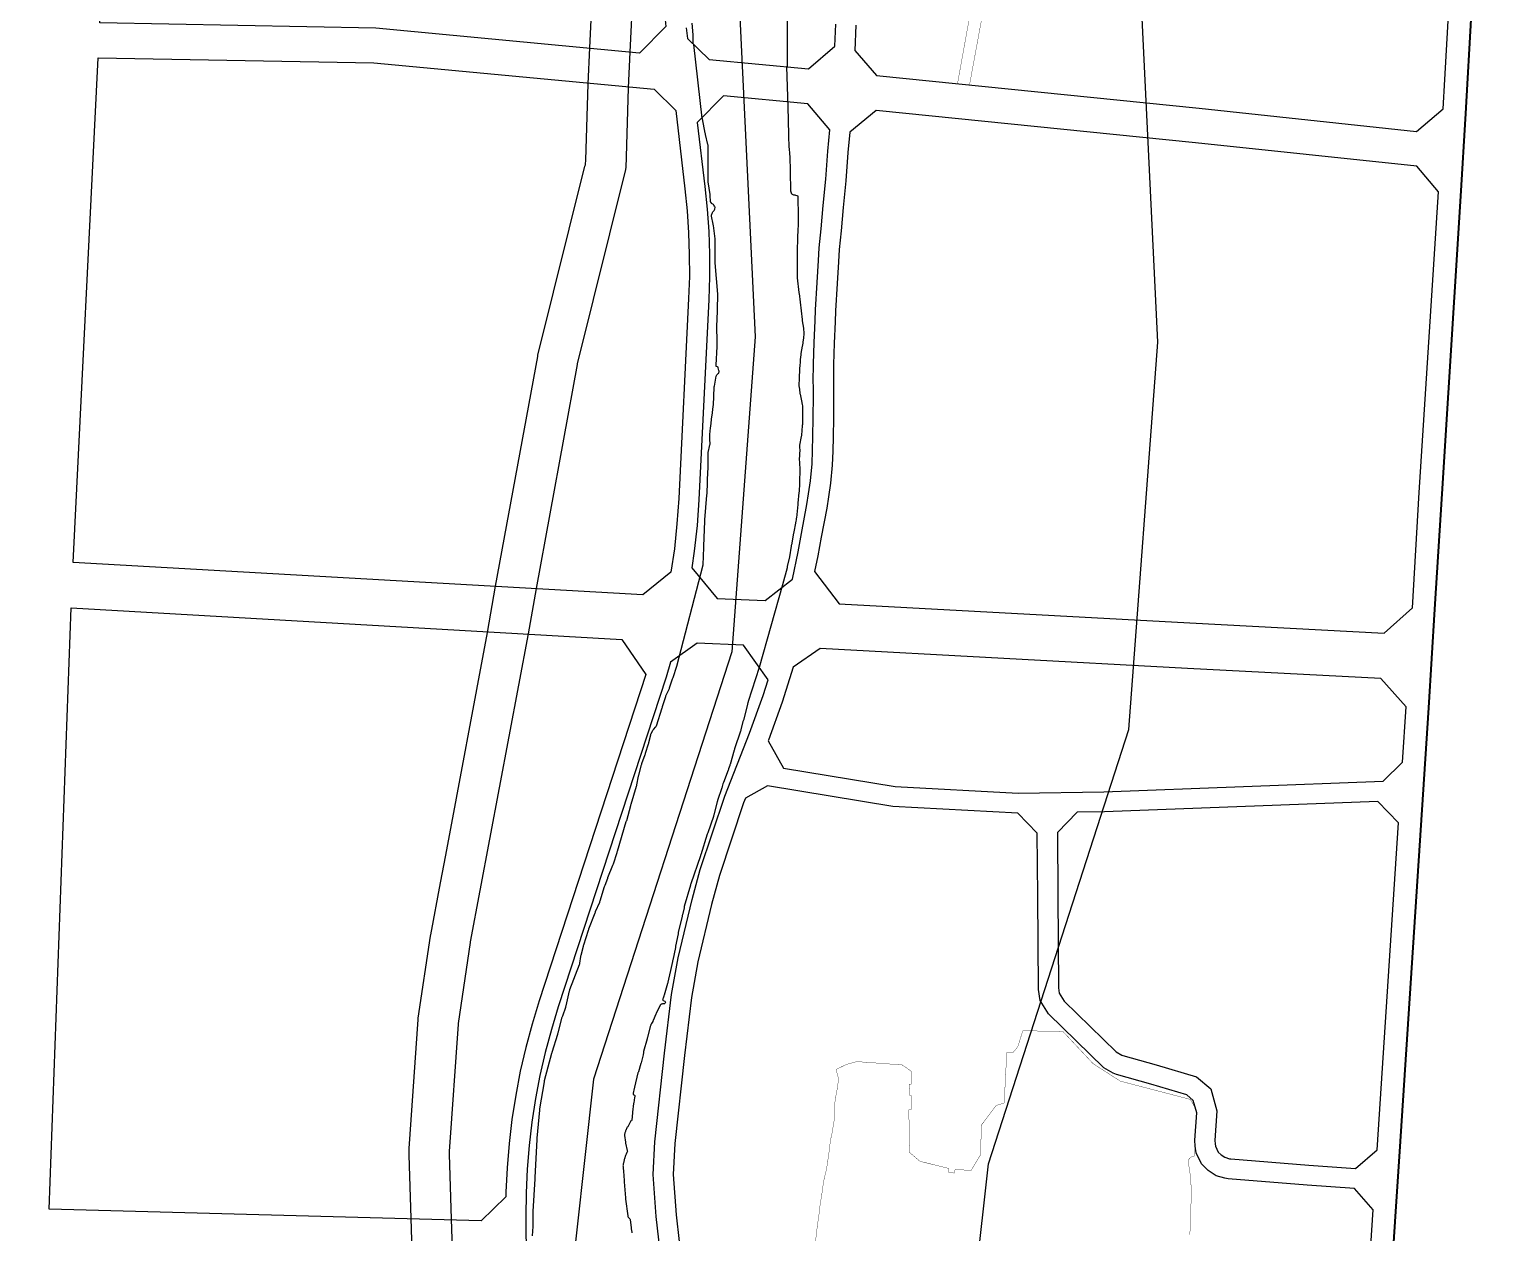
# Model space of a CAD drawing. Header units: millimetres. Extents: x -2018 to 1267, y -2275 to 2585.
# Drawn here: x -78 to 1025, y -1501 to -603 of the extents above; entities that cross this region are included whole.
import ezdxf

# ---------------------------------------------------------------- set-up
doc = ezdxf.new("R2010")
doc.units = ezdxf.units.MM
doc.linetypes.add('DASH', pattern=[0.35, 0.25, -0.1])
for name, color, linetype in [('0block', 7, 'Continuous'), ('0lake', 140, 'DASH'), ('0river', 141, 'Continuous'), ('0river_center', 10, 'Continuous'), ('0river_s', 140, 'Continuous'), ('2area_up', 7, 'Continuous')]:
    doc.layers.add(name, color=color, linetype=linetype)
doc.layers.add('0edge', color=40, linetype='Continuous', lineweight=40)

msp = doc.modelspace()

# ---------------------------------------------------------------- linework, layer by layer
at = {"layer": '0block', "color": 7}
for points in [[(539.1, -599.4), (538.2, -618.3), (554.4, -637.1), (795.3, -661.5), (957.8, -678.8), (977.7, -661.9), (1008, -127.2)], [(412.3, -601.5), (413.2, -609.4), (429.4, -625.2), (503.7, -632.2), (523.4, -615.1), (524.1, -598.8)], [(394.6, -1530.6), (389.8, -1489.3), (387.6, -1457.9), (389, -1433.6), (396.2, -1367.3), (401.4, -1323.5), (406.4, -1296.1), (416.7, -1252.5), (422.7, -1230.2), (441.1, -1175.3), (459.7, -1128.3), (469.8, -1100.2), (473.5, -1088.5), (455.2, -1062.5), (420.6, -1061.1), (400.7, -1075.2), (397.3, -1086.4), (316.8, -1332.7), (311.6, -1349.6), (307.1, -1366.7), (303.1, -1383.9), (299.8, -1401.2), (297, -1418.7), (295, -1436.2), (293.5, -1453.9), (292.7, -1471.5), (292.5, -1489.2), (292.7, -1522.9)], [(890.7, -2013.7), (925.3, -1484.3), (911.4, -1468.4), (876, -1465.9), (817.1, -1461.1), (814.6, -1460.7), (808.2, -1458.8), (802.2, -1455), (797.2, -1449.8), (793.2, -1441.6), (792.3, -1436.6), (792.2, -1432.2), (793.6, -1411.9), (790.9, -1402.5), (786.2, -1398.5), (759.2, -1390.5), (733.6, -1383.3), (731.2, -1382.3), (724.1, -1378.2), (682.9, -1337.9), (676.6, -1328), (675.3, -1319.7), (674.8, -1249.7), (674.5, -1203), (659.9, -1188.1), (566.7, -1183.1), (473, -1167.6), (456.6, -1176.9), (455.2, -1180.4), (437.1, -1234.5), (431.2, -1256.2), (421.1, -1299.1), (416.3, -1325.8), (411.1, -1369), (403.9, -1434.8), (402.6, -1457.8), (404.8, -1487.9), (409.4, -1527.9)]]:
    msp.add_lwpolyline(points, dxfattribs=at)
for points in [[(397.1, -600.6), (377.5, -620.3), (180.5, -601.8), (-25.5, -597.8), (-25.3, -594.1), (-7.5, -197.5), (442.3, -212.6), (453.9, -230.6), (448.5, -243.4), (443.7, -256.9), (439.7, -270.7), (436.4, -284.7), (404.2, -442.3), (400.5, -462.2), (397.7, -482.2), (395.6, -502.3), (394.4, -522.4), (393.9, -542.6), (394.3, -562.8), (395.4, -583)], [(404.5, -663.2), (411.3, -721.7), (413, -738.1), (414.1, -754.5), (414.6, -770.8), (414.7, -787.2), (414.1, -803.7), (406.7, -953.1), (405.4, -971.9), (403.5, -990.5), (400.9, -1007.9), (380, -1025), (-45.4, -1000.7), (-26.8, -623.8), (179.1, -627.7), (388.3, -647.4)], [(503.2, -658.2), (440.2, -652.3), (420.6, -672.3), (426.3, -720.1), (427.9, -736.8), (429.1, -753.7), (429.6, -770.6), (429.7, -787.5), (429.1, -804.3), (421.7, -954), (420.4, -973.2), (418.3, -992.4), (416.5, -1004.8), (435.5, -1027.7), (471.3, -1029.1), (491.6, -1013.2), (495.9, -992.9), (498.5, -979.1), (502.5, -957.6), (503.7, -949.5), (505.2, -939.9), (506.3, -927.1), (506.7, -917.1), (507, -906.6), (507.2, -892.7), (507.3, -876.2), (507.3, -869.7), (507.2, -865.5), (507.3, -852.6), (507.9, -836.4), (508.6, -820.4), (508.9, -812.2), (510, -791.6), (511, -775.3), (511.6, -765.9), (513.1, -751.7), (514.7, -734.2), (516.6, -714.4), (518.1, -693.5), (519.5, -677.7)], [(534.4, -679.5), (533.1, -694.7), (531.6, -715.7), (529.6, -735.7), (528, -753.2), (526.6, -767.1), (526, -776.3), (525, -792.5), (523.9, -812.9), (523.6, -821.1), (522.9, -837.1), (522.3, -852.9), (522.2, -865.4), (522.2, -869.6), (522.3, -876.2), (522.2, -892.9), (522, -906.9), (521.7, -917.6), (521.2, -928), (520.1, -941.6), (518.6, -951.8), (517.3, -960.1), (513.2, -981.8), (510.6, -995.9), (508.1, -1007.6), (526.6, -1031.7), (788.5, -1045.9), (933.5, -1053.5), (954.6, -1034.7), (959.8, -948.6), (974, -724), (957.9, -704.9), (792.6, -687.3), (554.1, -663.2)], [(-63.3, -1483.9), (-46.9, -1034.7), (364.3, -1058.2), (382.1, -1084.4), (302.5, -1328.1), (297.2, -1345.5), (292.5, -1363), (288.4, -1380.8), (285, -1398.7), (282.2, -1416.7), (280, -1434.7), (278.5, -1452.9), (277.7, -1471.1), (277.6, -1474.6), (259.2, -1492.4)], [(492.2, -1078.9), (484, -1105), (473.7, -1133.6), (473.5, -1134.1), (485, -1154.4), (568.3, -1168.2), (660.2, -1173), (724.3, -1172), (932.8, -1164), (947.2, -1150), (949.9, -1108.7), (931, -1087.4), (786.7, -1079.9), (512.4, -1065)], [(944.2, -1195.2), (928.7, -1179.2), (724.7, -1187), (704.2, -1187.3), (689.5, -1202.4), (689.8, -1249.6), (690.3, -1318.4), (690.9, -1322.5), (694.6, -1328.5), (733.3, -1366.2), (737.7, -1368.7), (738.3, -1369), (763.4, -1376.1), (793.5, -1385), (804.1, -1394), (808.7, -1410.3), (807.2, -1432.6), (807.3, -1435), (807.6, -1436.8), (809.7, -1441.1), (811.8, -1443.3), (814.5, -1445), (818, -1446.1), (819, -1446.2), (877.2, -1451), (912.2, -1453.4), (928.2, -1439.4)]]:
    msp.add_lwpolyline(points, close=True, dxfattribs=at)
at = {"layer": '0edge'}
msp.add_lwpolyline([(-129.4, -2056.4), (-69.4, -2055.4), (307.6, -2049.4), (362.7, -2048.5), (402, -2047.9), (457.5, -2047), (630.7, -2044.3), (867.7, -2066.4), (904, -2070.9), (907.6, -2015.1), (913.5, -1925.2), (916.3, -1882.1), (942.3, -1485.6), (945.2, -1440.7), (966.9, -1109.3), (971.5, -1035.6), (976.8, -949.6), (990.8, -727.2), (994.5, -665.4), (1024.9, -129.2)], dxfattribs=at)
at = {"layer": '0lake', "const_width": 0.25}
for points in [[(643.2, -539.3), (624, -643.5), (623.8, -644), (623.4, -644), (615.5, -643.2), (615, -643.2), (615, -642.7), (635.8, -527.6)], [(507.9, -1517.7), (509.6, -1501.3), (509.7, -1500.8), (509.7, -1500.3), (511.8, -1485.4), (511.8, -1484.9), (511.9, -1484.4), (512.2, -1481.9), (512.2, -1481.4), (512.3, -1480.9), (512.6, -1478.5), (512.7, -1478), (512.8, -1477.5), (513.3, -1474.5), (513.3, -1474), (513.4, -1473.5), (514, -1470.1), (514, -1469.6), (514.3, -1467.1), (514.4, -1466.6), (514.5, -1466.1), (514.9, -1463.1), (515, -1462.6), (515.1, -1462.2), (515.8, -1459.2), (515.9, -1458.7), (516, -1458.3), (516.5, -1456.3), (516.6, -1455.8), (516.8, -1455.3), (517.3, -1452.4), (517.4, -1451.9), (517.8, -1448.9), (517.9, -1448.4), (518, -1448), (518.5, -1444.5), (518.5, -1444), (518.9, -1441.5), (519, -1441), (519, -1440.5), (519.3, -1438), (519.4, -1437.5), (519.4, -1437), (519.7, -1435.1), (519.8, -1434.6), (519.8, -1434.1), (520.4, -1431.1), (520.4, -1430.6), (520.6, -1430.1), (521.1, -1427.7), (521.2, -1427.2), (521.3, -1426.7), (521.7, -1424.2), (521.8, -1423.8), (521.8, -1423.3), (522.4, -1420.3), (522.5, -1419.8), (522.6, -1419.3), (522.9, -1415.8), (523, -1415.3), (523, -1414.9), (523.1, -1411.9), (523.2, -1411.4), (523.2, -1410.9), (523.2, -1406.4), (523.2, -1405.9), (523.2, -1405.4), (523.5, -1402.9), (523.5, -1402.4), (523.6, -1401.9), (524.9, -1395), (525, -1394.5), (525.1, -1394), (525.6, -1390.1), (525.7, -1389.6), (525.8, -1389.1), (526, -1386.6), (526, -1386.1), (525.9, -1385.6), (524.4, -1380.3), (524.3, -1379.8), (524.3, -1379.4), (531.1, -1376.1), (531.5, -1375.9), (532, -1375.7), (539.2, -1373.7), (539.7, -1373.6), (540.2, -1373.6), (573.1, -1376), (573.6, -1376.1), (574, -1376.3), (579.7, -1380.3), (580.1, -1380.6), (580.4, -1381), (580.4, -1390), (580.3, -1390.4), (579.8, -1390.4), (579.3, -1390.4), (578.9, -1390.5), (579, -1398), (579, -1398.5), (579.4, -1398.7), (579.9, -1398.7), (580.4, -1398.8), (580.4, -1399.2), (580.6, -1408.7), (580.5, -1409.2), (579.5, -1409.2), (579, -1409.2), (578.6, -1409.5), (579, -1440.5), (579, -1441), (579.1, -1441.4), (586.4, -1447.6), (586.8, -1447.9), (587.2, -1448.1), (608.1, -1453.3), (608.4, -1453.5), (608.4, -1454), (608.3, -1456), (608.4, -1456.4), (608.9, -1456.5), (612.4, -1456.8), (612.8, -1456.6), (612.9, -1456.1), (613.1, -1454.1), (613.5, -1453.9), (624.4, -1455), (624.9, -1455.1), (625.2, -1454.6), (631.9, -1443.5), (632.2, -1443.1), (632.2, -1442.6), (632.7, -1421.6), (632.8, -1421.1), (633, -1420.7), (643.5, -1406.7), (643.8, -1406.3), (644.3, -1406.2), (649.1, -1404.7), (649.6, -1404.5), (649.8, -1404.1), (651.7, -1367.1), (651.8, -1366.8), (652.3, -1366.8), (655.8, -1367.1), (656.3, -1367), (656.6, -1366.6), (659.4, -1363.1), (659.8, -1362.7), (660, -1362.3), (663.6, -1350.8), (663.9, -1350.5), (664.3, -1350.4), (693.9, -1351.3), (716.1, -1375), (716.5, -1375.3), (735.8, -1387.7), (736.2, -1388), (736.7, -1388.2), (788, -1401.6), (788.5, -1401.7), (788.9, -1401.9), (792.3, -1408), (792.5, -1408.5), (792.7, -1408.9), (793.4, -1411.3), (793.5, -1411.8), (793.5, -1412.3), (792.3, -1431.2), (792.2, -1431.7), (792.2, -1432.2), (792.3, -1435.7), (792.3, -1436.2), (792.3, -1436.7), (792.4, -1437.2), (791.9, -1443.2), (791.9, -1443.7), (791.6, -1444.1), (789.7, -1444.8), (789.3, -1444.9), (788.9, -1445.2), (787.6, -1446.7), (787.3, -1447.2), (787.3, -1447.7), (787.3, -1449.2), (787.3, -1449.7), (787.4, -1450.1), (787.6, -1451.1), (787.7, -1451.6), (787.8, -1452.1), (788.3, -1454.6), (788.4, -1455), (788.4, -1455.5), (789, -1461.5), (789.1, -1462), (789.1, -1462.5), (789.5, -1469), (789.5, -1469.5), (789.5, -1470), (789.5, -1474.5), (789.5, -1475), (789.5, -1475.5), (789, -1485.5), (789, -1486), (789, -1486.5), (789, -1492.5), (789, -1493), (789, -1493.5), (788.8, -1498.5), (788.7, -1499), (788.7, -1499.5), (788.1, -1502.9)]]:
    msp.add_lwpolyline(points, dxfattribs=at)
at = {"layer": '0river'}
for points in [[(487.6, -594), (487.7, -613.5), (487.7, -614), (487.7, -614.5), (487.6, -630.5), (487.2, -630.6), (488.1, -660.3), (488.6, -681.3), (488.6, -681.8), (488.6, -682.3), (489, -690.3), (489, -690.8), (489.1, -691.3), (489.5, -695.8), (489.5, -696.3), (489.6, -696.8), (489.6, -697.3), (489.9, -708.8), (489.9, -709.3), (489.9, -709.8), (490.3, -722.2), (490.3, -722.7), (490.3, -723.2), (490.6, -724.7), (490.7, -725.2), (491.1, -725.5), (491.5, -725.7), (492, -725.9), (492.5, -726.1), (493, -726.2), (493.4, -726.3), (493.9, -726.4), (494.9, -726.6), (495.4, -726.7), (495.6, -727.1), (495.7, -728.6), (495.7, -729.1), (495.7, -729.6), (496, -740.1), (496, -740.6), (496, -741.1), (496, -745.6), (496, -746.1), (496, -746.6), (495.6, -754.6), (495.6, -755.1), (495.5, -755.6), (495.2, -771.1), (495.2, -771.6), (495.2, -772.1), (495.1, -786.1), (495.2, -786.6), (495.2, -787.1), (495.2, -787.6), (495.3, -788.1), (496.5, -799.1), (496.5, -799.5), (496.6, -800), (498.8, -819.4), (498.8, -819.9), (498.9, -820.4), (499.9, -825.8), (499.9, -826.3), (500, -826.8), (500.1, -828.8), (500.2, -829.3), (500.1, -829.8), (499.8, -833.3), (499.8, -833.8), (499.7, -834.3), (499.1, -838.7), (499, -839.2), (498, -844.7), (498, -845.1), (497.9, -845.6), (497.5, -849.1), (497.5, -849.6), (497.4, -850.1), (497.1, -854.6), (497, -855.1), (497, -855.6), (497, -857.1), (497, -857.6), (496.9, -858.1), (496.8, -859.6), (496.7, -860.1), (496.7, -860.6), (496.6, -862.1), (496.6, -862.6), (496.6, -863.1), (496.5, -868.6), (496.5, -869.1), (496.6, -869.6), (497.2, -874), (497.2, -874.5), (497.3, -875), (498.6, -881.4), (498.7, -881.9), (498.8, -882.4), (499.1, -884.4), (499.2, -884.9), (499.2, -885.4), (499.2, -894.4), (499.2, -894.9), (499.2, -895.4), (499.1, -897.9), (499, -898.3), (499, -898.8), (498.3, -905.8), (498.3, -906.3), (498.2, -906.8), (496.9, -913.2), (496.8, -913.7), (496.9, -914.2), (497.1, -917.7), (497.1, -918.2), (497, -918.7), (496.8, -922.2), (496.7, -922.7), (496.7, -923.2), (496.8, -926.6), (496.8, -927.1), (496.9, -927.6), (497.1, -930.1), (497.2, -930.6), (497.2, -931.1), (497, -941.1), (497, -941.6), (497, -942.1), (496.6, -947.6), (496.6, -948.1), (496.5, -948.6), (495.7, -956.6), (495.6, -957.1), (495.6, -957.6), (494.6, -967.5), (494.5, -968), (494.5, -968.5), (494.1, -970.5), (494, -971), (493.9, -971.5), (492.7, -977.8), (492.6, -978.3), (492.5, -978.8), (490.9, -987.7), (490.8, -988.2), (490.8, -988.7), (489.5, -996.6), (489.4, -997.1), (489.3, -997.6), (487.8, -1003.9), (487.7, -1004.4), (487.6, -1004.8), (484.2, -1017.4), (466.7, -1079.2), (458.6, -1104.5), (458.5, -1105), (458.4, -1105.4), (458.3, -1105.9), (458.2, -1106.4), (458, -1106.9), (455, -1118.5), (454.9, -1119), (454.7, -1119.5), (453.2, -1125.8), (453, -1126.3), (452.9, -1126.7), (448.5, -1140), (448.4, -1140.5), (448.2, -1141), (445.2, -1151.6), (445, -1152), (444.8, -1152.5), (444, -1154.9), (443.9, -1155.3), (443.7, -1155.8), (440.1, -1165.1), (439.9, -1165.6), (439.7, -1166.1), (439.2, -1168), (439.1, -1168.5), (438.9, -1169), (435.8, -1178.5), (435.7, -1179), (435.5, -1179.4), (432.9, -1189.6), (432.8, -1190.1), (432.6, -1190.6), (428.4, -1202.8), (428.2, -1203.3), (428, -1203.8), (423.3, -1219.1), (423.1, -1219.5), (423, -1220), (415.7, -1240.8), (415.6, -1241.3), (415.4, -1241.7), (410.9, -1257.6), (410.8, -1258.1), (410.7, -1258.6), (409.5, -1264), (409.4, -1264.5), (409.3, -1264.9), (406.4, -1277.1), (406.3, -1277.6), (406.2, -1278.1), (404.4, -1287.4), (404.3, -1287.9), (404.2, -1288.4), (402.3, -1297.7), (402.2, -1298.2), (402.1, -1298.7), (400.7, -1305.5), (400.5, -1306), (400.4, -1306.5), (398.6, -1314.3), (398.5, -1314.8), (398.3, -1315.2), (395.8, -1323.9), (395.7, -1324.4), (395.5, -1324.8), (395, -1326.3), (394.9, -1326.7), (394.8, -1327.2), (394.7, -1327.7), (395, -1328), (396.4, -1328.4), (396.7, -1328.7), (396.8, -1329.2), (396.6, -1329.7), (396.4, -1330.1), (396, -1330.3), (395.5, -1330.4), (395, -1330.5), (394.5, -1330.5), (394, -1330.6), (393.5, -1330.7), (393.2, -1331.1), (390, -1337.3), (389.8, -1337.7), (389.6, -1338.2), (387.7, -1342.8), (387.5, -1343.3), (387.3, -1343.7), (386.5, -1345), (386.3, -1345.4), (386, -1345.9), (385.8, -1346.3), (385.6, -1346.8), (385.5, -1347.3), (383.3, -1355.5), (383.2, -1356), (383.1, -1356.5), (380.4, -1366.1), (380.4, -1366.6), (380.4, -1367.1), (380.3, -1367.6), (380.2, -1368.1), (380.1, -1368.6), (378.6, -1374.4), (378.5, -1374.9), (376.6, -1381.1), (376.5, -1381.6), (376.3, -1382), (373.7, -1392.7), (373.6, -1393.2), (373.5, -1393.7), (372.8, -1397.1), (372.7, -1397.6), (372.8, -1398.1), (373.1, -1398.5), (373.6, -1398.7), (374, -1399), (373.9, -1399.5), (373.9, -1400), (373.8, -1400.5), (373.1, -1404.4), (373, -1404.9), (372.2, -1411.4), (372.1, -1411.9), (371.6, -1417.3), (371.4, -1417.8), (371, -1417.9), (370.7, -1418.2), (368.6, -1422.2), (368.3, -1422.6), (368.1, -1423.1), (367.2, -1424.9), (367, -1425.3), (366.9, -1425.8), (366.5, -1426.8), (366.4, -1427.2), (366.3, -1427.7), (366.2, -1428.2), (366.2, -1428.7), (367, -1433.7), (367, -1434.2), (367.1, -1434.6), (368.3, -1440), (368.4, -1440.5), (368.3, -1441), (368, -1441.4), (367.4, -1442.8), (367.2, -1443.2), (367, -1443.7), (366.2, -1446.1), (366.1, -1446.6), (366, -1447), (365.4, -1449.5), (365.3, -1450), (365.2, -1450.5), (365.2, -1451), (365.1, -1451.5), (365.2, -1452), (365.2, -1453), (365.3, -1453.5), (365.3, -1454), (365.4, -1454.5), (365.4, -1454.9), (365.4, -1455.4), (365.9, -1462.4), (365.9, -1462.9), (365.9, -1463.4), (366.9, -1475.4), (366.9, -1475.9), (367, -1476.4), (368.6, -1488.8), (368.7, -1489.3), (369, -1489.7), (370, -1490.7), (370.3, -1491.1), (370.4, -1491.6), (371.1, -1497.6), (371.2, -1498), (371.3, -1498.5), (371.6, -1501), (371.7, -1501.5)], [(297.6, -1503.6), (298, -1496.6), (298, -1496.1), (298, -1495.6), (298, -1488.6), (298, -1488.1), (298, -1487.6), (298, -1486.6), (298, -1486.1), (298, -1485.6), (299.4, -1461.2), (299.5, -1460.7), (299.5, -1460.2), (301, -1431.7), (301, -1431.2), (301.1, -1430.7), (302.9, -1409.8), (303, -1409.3), (303, -1408.8), (306.4, -1388.6), (306.4, -1388.1), (306.6, -1387.6), (312, -1367.3), (312.1, -1366.8), (312.3, -1366.4), (316.4, -1353), (316.5, -1352.5), (316.7, -1352), (319.8, -1340.4), (320, -1340), (320.1, -1339.5), (322.3, -1332.8), (322.5, -1332.4), (322.6, -1331.9), (325.2, -1320.7), (325.3, -1320.2), (325.5, -1319.7), (332.6, -1301), (332.8, -1300.6), (332.9, -1300.1), (333.6, -1295.1), (333.7, -1294.6), (333.8, -1294.1), (335.5, -1287.4), (335.7, -1286.9), (335.8, -1286.4), (339.4, -1275.5), (339.6, -1275), (339.7, -1274.5), (344.3, -1262.4), (344.5, -1261.9), (344.7, -1261.5), (347.7, -1254.6), (347.9, -1254.1), (348.1, -1253.6), (351.4, -1242.7), (351.6, -1242.2), (351.7, -1241.7), (353.8, -1236.6), (353.9, -1236.1), (357.5, -1226.8), (357.7, -1226.3), (357.9, -1225.8), (360.7, -1217.3), (360.8, -1216.8), (361, -1216.3), (367.6, -1194.3), (367.8, -1193.8), (367.9, -1193.4), (370.9, -1182.3), (371, -1181.8), (371.2, -1181.3), (375.2, -1167.9), (375.4, -1167.4), (375.5, -1166.9), (376.7, -1160.5), (376.8, -1160.1), (376.9, -1159.6), (379, -1151.9), (379.2, -1151.4), (379.3, -1150.9), (381.6, -1144.3), (381.8, -1143.8), (382, -1143.3), (384.1, -1136.2), (384.3, -1135.7), (384.4, -1135.2), (385.8, -1129.4), (386, -1128.9), (386.1, -1128.4), (387.5, -1126.3), (387.7, -1125.9), (388, -1125.5), (389.6, -1123.5), (389.9, -1123.1), (390.2, -1122.7), (394.4, -1109.4), (394.6, -1108.9), (394.7, -1108.4), (397.1, -1100.8), (397.2, -1100.3), (397.4, -1099.9), (397.7, -1099.4), (397.9, -1099), (398.1, -1098.5), (399.6, -1095.3), (399.8, -1094.9), (399.9, -1094.4), (402.2, -1087.8), (402.4, -1087.3), (402.5, -1086.8), (405.3, -1078.3), (424.9, -1002.5), (425.4, -989.5), (425.5, -989), (425.5, -988.5), (426.3, -970), (426.3, -969.5), (426.3, -969), (427.8, -950.6), (427.8, -950.1), (427.9, -949.6), (428.5, -932.1), (428.6, -931.6), (428.6, -931.1), (428.7, -918.6), (428.7, -918.1), (428.9, -917.6), (429.7, -914.2), (429.8, -913.7), (429.9, -913.2), (430, -912.8), (430.1, -912.3), (430.1, -911.8), (430, -909.3), (430, -908.8), (430, -908.3), (430, -906.3), (430, -905.8), (430, -905.3), (430.5, -900.3), (430.5, -899.8), (430.6, -899.3), (431.5, -891.4), (431.6, -890.9), (432.5, -884.4), (432.5, -883.9), (432.6, -883.4), (433.3, -869.9), (433.3, -869.4), (433.4, -869), (434.8, -861.6), (434.9, -861.1), (435.2, -860.7), (436.3, -859.7), (436.7, -859.3), (436.8, -858.9), (436.9, -858.4), (436.9, -857.9), (436.8, -857.4), (436.2, -855.5), (436.1, -855), (435.7, -854.7), (434.8, -854.3), (434.7, -853.9), (434.7, -853.4), (435.4, -839.4), (435.4, -838.9), (435.4, -838.4), (435.3, -821.9), (435.4, -821.4), (435.4, -820.9), (436, -801.4), (435.9, -800.9), (435.9, -800.4), (433.9, -777), (433.9, -776.5), (433.9, -776), (433.9, -760), (433.9, -759.5), (433.9, -759), (432.6, -749.1), (432.5, -748.6), (432.4, -748.1), (431.3, -742.2), (431.2, -741.7), (431.3, -741.3), (431.9, -739.4), (432.2, -738.9), (432.5, -738.6), (433.3, -737.9), (433.5, -737.5), (433.6, -737), (433.9, -735.5), (433.8, -735.1), (433.5, -734.6), (433, -733.8), (432.6, -733.5), (432.1, -733.2), (431.7, -733), (431.4, -732.6), (430.7, -731.8), (430.5, -731.4), (430.2, -726.4), (430.1, -725.9), (428.8, -716.5), (428.8, -716), (428.7, -715.5), (428.7, -705.5), (428.7, -705), (428.6, -694.5), (428.6, -694), (428.6, -689.5), (428.6, -689), (428.5, -688.5), (426.8, -681.2), (426.6, -680.7), (426.5, -680.2), (424.4, -669.4), (424.3, -668.9), (418, -614), (417.7, -613.6), (417.6, -613.1), (417.4, -607.6), (417.4, -607.1), (417.4, -606.6), (416.7, -598.1)]]:
    msp.add_lwpolyline(points, dxfattribs=at)
at = {"layer": '0river_center'}
msp.add_lwpolyline([(-1556.6, 1737.7), (-1375.6, 1526.3), (-1143.3, 1353.1), (-492.1, 1068.3), (-251.1, 968.4), (-77, 945.3), (157.7, 945.3), (324.2, 900.1), (397.9, 820.8), (443.4, 599.8), (468.5, 418.9), (531.2, 220.6), (670.3, 69), (687.4, -4), (571.2, -171.8), (493.7, -316.1), (448.4, -510.1), (463.9, -832.2), (446.3, -1067.5), (343.2, -1386.7), (323.9, -1559.9), (387.6, -1785.3), (396.7, -1931.1), (385.9, -2048.1)], dxfattribs=at)
at = {"layer": '0river_s'}
for points in [[(381.3, -390.4), (370.3, -619.6), (369, -646.3), (367.2, -706.3), (367.1, -706.8), (367, -707.3), (330.9, -852.4), (330.8, -852.8), (300.2, -1020.2), (294.3, -1054.2), (251.1, -1284.2), (251, -1284.7), (242, -1345), (241.9, -1345.5), (235.4, -1440.8), (235.4, -1441.3), (235.3, -1442.3), (235.4, -1442.8), (236.8, -1491.2), (238.5, -1543.4)], [(208.7, -1547.4), (206.8, -1490.5), (205.4, -1443.5), (205.4, -1443), (205.4, -1442.5), (205.4, -1439), (205.4, -1438.5), (212.1, -1342.2), (212.1, -1341.7), (212.2, -1341.2), (221.4, -1279.9), (221.4, -1279.4), (221.5, -1278.9), (228.8, -1240.1), (232.7, -1219.3), (264, -1053.2), (270, -1018.5), (301.4, -846.9), (301.5, -846.4), (301.6, -845.9), (336.7, -704.7), (336.9, -704.2), (337, -703.7), (337.1, -703.2), (337.1, -702.8), (337.2, -702.3), (337.3, -701.3), (337.3, -700.8), (337.4, -700.3), (339.1, -643.3), (340.4, -616.3), (348.9, -438)]]:
    msp.add_lwpolyline(points, dxfattribs=at)
at = {"layer": '2area_up'}
msp.add_lwpolyline([(448.4, -510.1), (463.9, -832.2), (446.3, -1067.5), (343.2, -1386.7), (323.9, -1559.9), (387.6, -1785.3), (396.7, -1931.1), (385.9, -2048.1), (367, -2248), (665.8, -2275.4), (697.5, -1935.5), (685, -1734.6), (628.6, -1534.7), (638, -1450), (742.8, -1125.6), (764.4, -836.2), (750.1, -537.6)], dxfattribs=at)

doc.saveas('drawing.dxf')
